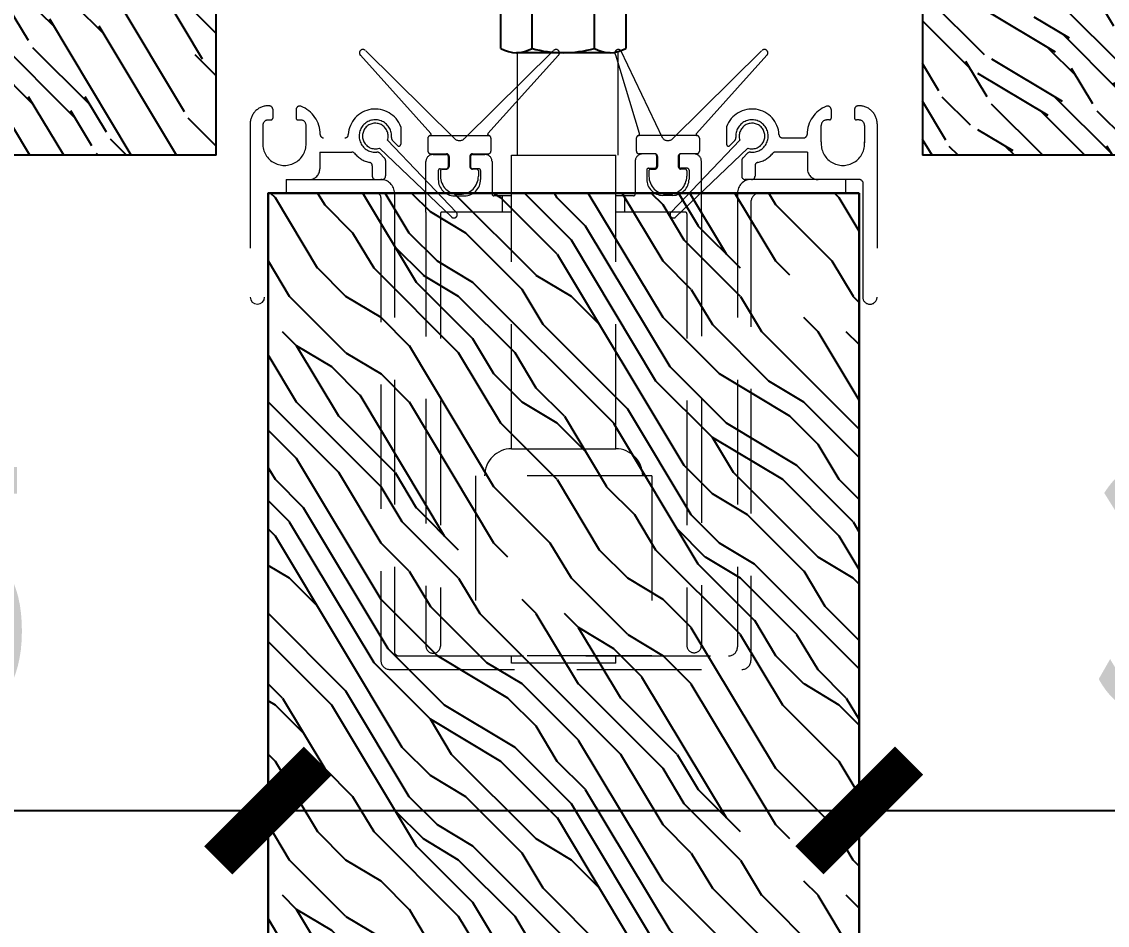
# Model space of a CAD drawing. Header units: millimetres. Extents: x 3104083 to 3173399, y -3165492 to -3044687.
# Drawn here: x 3125948.1 to 3126002.5, y -3063877.4 to -3063832 of the extents above; entities that cross this region are included whole.
import ezdxf

# ---------------------------------------------------------------- set-up
doc = ezdxf.new("R2010")
doc.units = ezdxf.units.MM
doc.header["$LTSCALE"] = 500
doc.header["$MEASUREMENT"] = 0
doc.header["$PDMODE"] = 2
doc.linetypes.add('$0$HIDDEN', pattern=[0.375, 0.25, -0.125])
doc.layers.get('0').update_dxf_attribs({"linetype": 'CONTINUOUS'})
doc.layers.get('DEFPOINTS').update_dxf_attribs({"linetype": 'CONTINUOUS'})
for name, color, linetype in [('0-bh(填充)', 251, 'CONTINUOUS'), ('I-1050', 1, 'CONTINUOUS'), ('P-门', 2, 'CONTINUOUS'), ('P-门套', 3, 'CONTINUOUS'), ('W-尺寸', 5, 'CONTINUOUS')]:
    doc.layers.add(name, color=color, linetype=linetype)
doc.styles.add('DIM', font='SimSun.ttf', dxfattribs={"width": 0.7})
doc.dimstyles.new('00-5', dxfattribs={"dimscale": 5, "dimtxt": 2.5, "dimasz": 1, "dimexe": 1, "dimexo": 1, "dimgap": 1, "dimtad": 1, "dimdec": 0, "dimzin": 0, "dimdsep": 46, "dimtxsty": 'DIM', "dimblk": 'ARCHTICK', "dimcen": 0, "dimclrd": 5, "dimclre": 5, "dimclrt": 35, "dimadec": 0, "dimazin": 0, "dimtfac": 0.5, "dimtdec": 0, "dimtix": 1, "dimtmove": 2, "dimatfit": 2, "dimldrblk": 'A', "dimfxl": 0, "dimtolj": 1, "dimtzin": 0, "dimlwd": -1, "dimlwe": -1, "dimarcsym": 0})

# ---------------------------------------------------------------- blocks, each defined once
blk = doc.blocks.new('Hex Nut ½ in. -side')
for p, q in [((5.1999996978e-06, -0.3247506948201146), (5.1999996978e-06, 0.3247493051798851)), ((0.4480051999996983, 0.3247493051798851), (0.4480051999996983, -0.3247506948201146)), ((0.0299951999996994, 0.2164993051798869), (0.4180051999996972, 0.2164993051798869)), ((0.0299951999996994, -0.2165006948201129), (0.4179951999996993, -0.2165006948201129))]:
    blk.add_line(p, q)
for points in [[(0.0299951999996994, 0.4329993051798871), (0.4180051999996972, 0.4329993051798871)], [(0.4180051999996972, -0.4330006948201129), (0.0299951999996994, -0.4330006948201129)]]:
    blk.add_lwpolyline(points)
for centre, radius, start, end in [((0.210305199999698, 0.3247493051798851), 0.2103013, 149.0201, 210.9799), ((0.2376951999996985, 0.3247493051798851), 0.2103013, 329.0201, 30.97992), ((0.7962051999996969, -6.94820113e-07), 0.7962052, 164.2217, 195.7782), ((-0.348204800000302, -6.94820113e-07), 0.7962052, 344.2217999999999, 15.77825), ((0.210305199999698, -0.3247506948201146), 0.2103013, 149.0201, 210.9799), ((0.2376951999996985, -0.3247506948201146), 0.2103013, 329.0201, 30.97990999999999)]:
    blk.add_arc(centre, radius, start, end)
blk = doc.blocks.new('A$C519F417B')
at = {"layer": 'I-1050', "linetype": '$0$HIDDEN', "lineweight": 5, "ltscale": 0.05}
for p, q in [((92.37434228695929, 260.330749867484, 0.0001371174914967047), (87.90508783888072, 264.7468117177486, 0.0001371174914967047)), ((92.88277253974229, 260.330749867484, 0.0001371174914967047), (97.35202698782086, 264.7468117177486, 0.0001371174914967047)), ((102.8295443477109, 260.330749867484, 0.0001371174914967047), (100.7212266679853, 264.7468117177486, 0.0001371174914967047)), ((103.3379746004939, 260.330749867484, 0.0001371174914967047), (107.8072290485725, 264.7468117177486, 0.0001371174914967047)), ((91.19850814715028, 260.5741484975442, 0.0001371174914967047), (87.6617989456281, 264.502061998006, 0.0001371174914967047)), ((94.05860667861998, 260.5741484975442, 0.0001371174914967047), (97.59531588107347, 264.502061998006, 0.0001371174914967047)), ((95.51733472570777, 264.6270772879943, 0.0001371174914967047), (95.51733472570777, 259.4867225727066, 0.0001371174914967047)), ((101.6537102088332, 260.5741484970786, 0.0001371174914967047), (100.4779377747327, 264.502061998006, 0.0001371174914967047)), ((100.5688048135489, 264.6270772879943, 0.0001371174914967047), (100.5688048135489, 259.4867225727066, 0.0001371174914967047)), ((104.5138087403029, 260.5741484970786, 0.0001371174914967047), (108.0505179418251, 264.502061998006, 0.0001371174914967047)), ((83.26305539906025, 261.7928213388659, 0.0001371174914967047), (83.26305539906025, 261.3479596683756, 0.0001371174914967047)), ((84.43853549286723, 261.7839727401733, 0.0001371174914967047), (84.43853549286723, 261.3479596683756, 0.0001371174914967047)), ((111.273781394586, 261.7839727401733, 0.0001371174914967047), (111.273781394586, 261.3479596683756, 0.0001371174914967047)), ((112.4492614883929, 261.7928213388659, 0.0001371174914967047), (112.4492614883929, 261.3479596683756, 0.0001371174914967047)), ((82.13278607837856, 261.0716314250603, 0.0001371174914967047), (82.13278607837856, 252.3691001841798, 0.0001371174914967047)), ((82.76573689840734, 260.9862734861672, 0.0001371174914967047), (82.76573689840734, 260.1087842541747, 0.0001371174914967047)), ((83.03700153529644, 261.2575381230563, 0.0001371174914967047), (83.17263385374099, 261.2575381230563, 0.0001371174914967047)), ((84.52895703818649, 261.2575381230563, 0.0001371174914967047), (84.6645893570967, 261.2575381230563, 0.0001371174914967047)), ((84.93585399445146, 260.1539950268343, 0.0001371174914967047), (84.93585399445146, 260.9862734861672, 0.0001371174914967047)), ((89.68171923980117, 260.9092802074738, 0.0001371174914967047), (89.68171923980117, 260.0815409747884, 0.0001371174914967047)), ((106.030597647652, 260.9092802074738, 0.0001371174914967047), (106.030597647652, 260.0815409747884, 0.0001371174914967047)), ((110.7764628930017, 260.1539950268343, 0.0001371174914967047), (110.7764628930017, 260.9862734861672, 0.0001371174914967047)), ((111.1833598492667, 261.2575381230563, 0.0001371174914967047), (111.0477275303565, 261.2575381230563, 0.0001371174914967047)), ((112.6753153521568, 261.2575381230563, 0.0001371174914967047), (112.5396830341779, 261.2575381230563, 0.0001371174914967047)), ((112.9465799890459, 260.9862734861672, 0.0001371174914967047), (112.9465799890459, 260.1087842541747, 0.0001371174914967047)), ((113.5795308090746, 261.0716314250603, 0.0001371174914967047), (113.5795308090746, 252.3691001841798, 0.0001371174914967047)), ((89.68171923980117, 260.4515204648487, 0.0001371174914967047), (89.68171923980117, 260.036511012353, 0.0001371174914967047)), ((91.0461803637445, 260.3436847487465, 0.0001371174914967047), (91.0461803637445, 259.698695785366, 0.0001371174914967047)), ((91.1522093322128, 260.476047007367, 0.0001371174914967047), (94.10490549448878, 260.476047007367, 0.0001371174914967047)), ((94.21093446202576, 260.3436847487465, 0.0001371174914967047), (94.21093446202576, 259.698695785366, 0.0001371174914967047)), ((101.5013824254274, 260.3436847487465, 0.0001371174914967047), (101.5013824254274, 259.6986957849003, 0.0001371174914967047)), ((104.5601075552404, 260.476047007367, 0.0001371174914967047), (101.6074113929644, 260.476047007367, 0.0001371174914967047)), ((104.6661365237087, 260.3436847487465, 0.0001371174914967047), (104.6661365237087, 259.6986957849003, 0.0001371174914967047)), ((106.030597647652, 260.4515204648487, 0.0001371174914967047), (106.030597647652, 260.036511012353, 0.0001371174914967047)), ((108.8293130462989, 260.3596521746367, 0.0001371174914967047), (109.894853792619, 260.3596521746367, 0.0001371174914967047)), ((92.22547658812255, 256.3914772700518, 0.0001371174914967047), (88.61293037328869, 259.8416217565536, 0.0001371174914967047)), ((92.46907917968929, 256.6350798616186, 0.0001371174914967047), (89.01893469318748, 260.2476260759868, 0.0001371174914967047)), ((89.26823122892529, 260.2317021023482, 0.0001371174914967047), (89.52736000623554, 259.9725733245723, 0.0001371174914967047)), ((103.2432377077639, 256.6350798616186, 0.0001371174914967047), (106.6933821942657, 260.2476260759868, 0.0001371174914967047)), ((103.4868402993307, 256.3914772700518, 0.0001371174914967047), (107.0993865141645, 259.8416217565536, 0.0001371174914967047)), ((106.4440856585279, 260.2317021023482, 0.0001371174914967047), (106.1849568812177, 259.9725733245723, 0.0001371174914967047)), ((85.62741841375828, 259.6476729242131, 0.0001371174914967047), (85.62741841375828, 258.8085609804839, 0.0001371174914967047)), ((85.62741841375828, 259.6476729242131, 0.0001371174914967047), (87.23290955461562, 259.6476729242131, 0.0001371174914967047)), ((88.62885434739292, 259.5923252208158, 0.0001371174914967047), (88.87156150117517, 259.3496180670336, 0.0001371174914967047)), ((88.92452921671793, 259.2217426905409, 0.0001371174914967047), (88.92452921671793, 258.4468747973442, 0.0001371174914967047)), ((91.18181268218905, 259.5630634669214, 0.0001371174914967047), (91.97300120722502, 259.5630634669214, 0.0001371174914967047)), ((91.31055575050414, 259.5317876040936, 0.0001371174914967047), (91.97646379936486, 259.5317876040936, 0.0001371174914967047)), ((92.06688534514979, 259.4413660587743, 0.0001371174914967047), (92.06688534514979, 258.8988367849961, 0.0001371174914967047)), ((92.10863352566957, 259.4274311480112, 0.0001371174914967047), (92.10863352566957, 258.9301126468927, 0.0001371174914967047)), ((93.148481301032, 259.4274311480112, 0.0001371174914967047), (93.148481301032, 258.9301126468927, 0.0001371174914967047)), ((93.19022948108613, 259.4413660587743, 0.0001371174914967047), (93.19022948108613, 258.8988367849961, 0.0001371174914967047)), ((93.28065102733672, 259.5317876040936, 0.0001371174914967047), (93.90134830400348, 259.5317876040936, 0.0001371174914967047)), ((93.28411361947656, 259.5630634669214, 0.0001371174914967047), (94.07530214358121, 259.5630634669214, 0.0001371174914967047)), ((95.24391019996256, 244.7587482468225, 0.0001371174914967047), (95.24391019996256, 259.4867225727066, 0.0001371174914967047)), ((95.24391019996256, 259.4867225727066, 0.0001371174914967047), (100.4684066874906, 259.4867225727066, 0.0001371174914967047)), ((100.4684066874906, 244.7587482468225, 0.0001371174914967047), (100.4684066874906, 259.4867225727066, 0.0001371174914967047)), ((102.4282032679766, 259.5630634669214, 0.0001371174914967047), (101.637014743872, 259.5630634669214, 0.0001371174914967047)), ((102.4310425571166, 259.5555196902715, 0.0001371174914967047), (101.8103452809155, 259.5555196902715, 0.0001371174914967047)), ((102.5214641029015, 259.4650981444865, 0.0001371174914967047), (102.5214641029015, 258.9225688707083, 0.0001371174914967047)), ((102.5638355864212, 259.4274311480112, 0.0001371174914967047), (102.5638355864212, 258.9301126468927, 0.0001371174914967047)), ((103.6036833617836, 259.4274311480112, 0.0001371174914967047), (103.6036833617836, 258.9301126468927, 0.0001371174914967047)), ((103.6448082393035, 259.4650981444865, 0.0001371174914967047), (103.6448082388379, 258.9225688707083, 0.0001371174914967047)), ((104.4011378339492, 259.5555196902715, 0.0001371174914967047), (103.7352297846228, 259.5555196902715, 0.0001371174914967047)), ((104.5305042047985, 259.5630634669214, 0.0001371174914967047), (103.7393156802282, 259.5630634669214, 0.0001371174914967047)), ((106.7877876707353, 259.2217426905409, 0.0001371174914967047), (106.7877876707353, 258.4468747973442, 0.0001371174914967047)), ((107.0834625400603, 259.5923252208158, 0.0001371174914967047), (106.840755386278, 259.3496180670336, 0.0001371174914967047)), ((110.0848984736949, 259.6476729242131, 0.0001371174914967047), (108.4794073328376, 259.6476729242131, 0.0001371174914967047)), ((110.0848984736949, 259.6476729242131, 0.0001371174914967047), (110.0848984736949, 258.8085609800182, 0.0001371174914967047)), ((88.25776073895395, 258.9579391609877, 0.0001371174914967047), (88.25776073895395, 258.4382847510278, 0.0001371174914967047)), ((90.94886956736445, 256.638298143167, 0.0001371174914967047), (90.94886956736445, 259.1701014218852, 0.0001371174914967047)), ((91.56610425189137, 258.7179936934263, 0.0001371174914967047), (91.56610425189137, 258.2658859649673, 0.0001371174914967047)), ((91.65652579721063, 258.8084152392112, 0.0001371174914967047), (91.97646379936486, 258.8084152392112, 0.0001371174914967047)), ((91.67913118377328, 258.7040587826632, 0.0001371174914967047), (91.67913118377328, 258.4327941457741, 0.0001371174914967047)), ((91.76955272909254, 258.7944803284481, 0.0001371174914967047), (91.97300120722502, 258.7944803284481, 0.0001371174914967047)), ((93.60058902902529, 258.8084152392112, 0.0001371174914967047), (93.28065102733672, 258.8084152392112, 0.0001371174914967047)), ((93.48756209714338, 258.7944803284481, 0.0001371174914967047), (93.28411361947656, 258.7944803284481, 0.0001371174914967047)), ((93.5779836429283, 258.7040587826632, 0.0001371174914967047), (93.5779836429283, 258.4327941457741, 0.0001371174914967047)), ((93.6910105748102, 258.7179936934263, 0.0001371174914967047), (93.6910105748102, 258.2658859649673, 0.0001371174914967047)), ((94.26303448621184, 259.1701014218852, 0.0001371174914967047), (94.26303448621184, 257.5425135996193, 0.0001371174914967047)), ((101.4486590977758, 259.1938335075974, 0.0001371174914967047), (101.4486590977758, 257.5425135996193, 0.0001371174914967047)), ((102.0206830091774, 258.7417257791385, 0.0001371174914967047), (102.0206830091774, 258.2896180506796, 0.0001371174914967047)), ((102.1111045549624, 258.8321473249234, 0.0001371174914967047), (102.4310425571166, 258.8321473249234, 0.0001371174914967047)), ((102.1343332445249, 258.7040587826632, 0.0001371174914967047), (102.1343332445249, 258.4327941457741, 0.0001371174914967047)), ((102.2247547907755, 258.7944803284481, 0.0001371174914967047), (102.4282032679766, 258.7944803284481, 0.0001371174914967047)), ((104.055167786777, 258.8321473249234, 0.0001371174914967047), (103.7352297846228, 258.8321473249234, 0.0001371174914967047)), ((103.9427641583607, 258.7944803284481, 0.0001371174914967047), (103.7393156802282, 258.7944803284481, 0.0001371174914967047)), ((104.0331857036799, 258.7040587826632, 0.0001371174914967047), (104.0331857036799, 258.4327941457741, 0.0001371174914967047)), ((104.1455893325619, 258.7417257791385, 0.0001371174914967047), (104.1455893325619, 258.2896180506796, 0.0001371174914967047)), ((104.7628240166232, 256.6620302288793, 0.0001371174914967047), (104.7628240166232, 259.1938335075974, 0.0001371174914967047)), ((107.4545561484993, 258.9579391609877, 0.0001371174914967047), (107.4545561484993, 258.4382847505622, 0.0001371174914967047)), ((83.94121699174866, 258.26603170624, 0.0001371174914967047), (83.94121699174866, 257.5878701135516, 0.0001371174914967047)), ((83.94121699174866, 258.26603170624, 0.0001371174914967047), (88.68834813917056, 258.26603170624, 0.0001371174914967047)), ((88.43001378327608, 258.26603170624, 0.0001371174914967047), (88.74368612468243, 258.26603170624, 0.0001371174914967047)), ((107.2823031041771, 258.2660317057744, 0.0001371174914967047), (106.9686307627708, 258.2660317057744, 0.0001371174914967047)), ((111.997153759934, 258.2660317057744, 0.0001371174914967047), (107.2500226125121, 258.2660317057744, 0.0001371174914967047)), ((111.9519429868087, 258.2660317057744, 0.0001371174914967047), (110.6274277474731, 258.2660317057744, 0.0001371174914967047)), ((112.6952985138632, 258.2660317057744, 0.0001371174914967047), (111.9519429868087, 258.2660317057744, 0.0001371174914967047)), ((111.997153759934, 258.2660317057744, 0.0001371174914967047), (111.997153759934, 257.5878701135516, 0.0001371174914967047)), ((112.8561584437266, 258.155383810401, 0.0001371174914967047), (112.8561584437266, 252.3691001841798, 0.0001371174914967047)), ((83.94121699174866, 257.5878701135516, 0.0001371174914967047), (88.46229427494109, 257.5878701135516, 0.0001371174914967047)), ((89.36650973185897, 257.5878701135516, 0.0001371174914967047), (89.36650973185897, 234.5863243592903, 0.0001371174914967047)), ((106.5718610198237, 257.5878701135516, 0.0001371174914967047), (106.5718610198237, 234.8123782235198, 0.0001371174914967047)), ((111.997153759934, 257.5878701135516, 0.0001371174914967047), (107.7021303409711, 257.5878701135516, 0.0001371174914967047)), ((88.68834813917056, 257.3618162497878, 0.0001371174914967047), (88.68834813917056, 234.134216631297, 0.0001371174914967047)), ((92.37989816255867, 257.4520920543, 0.0001371174914967047), (92.8772166641429, 257.4520920543, 0.0001371174914967047)), ((92.58334664069116, 257.5285786893219, 0.0001371174914967047), (92.67376818601042, 257.5285786893219, 0.0001371174914967047)), ((92.76418973132968, 257.5285786893219, 0.0001371174914967047), (92.62855741288513, 257.5285786893219, 0.0001371174914967047)), ((95.24391019996256, 257.4520920543, 0.0001371174914967047), (94.35345603199676, 257.4520920543, 0.0001371174914967047)), ((94.79180247150362, 256.638298143167, 0.0001371174914967047), (94.79180247150362, 257.4520920543, 0.0001371174914967047)), ((101.3582375524566, 257.4520920543, 0.0001371174914967047), (100.4684066874906, 257.4520920543, 0.0001371174914967047)), ((100.9205144159496, 256.6382981427014, 0.0001371174914967047), (100.9205144159496, 257.4520920543, 0.0001371174914967047)), ((103.331795421429, 257.4758241400123, 0.0001371174914967047), (102.8344769203104, 257.4758241400123, 0.0001371174914967047)), ((102.9481271556579, 257.5285786893219, 0.0001371174914967047), (103.0837594745681, 257.5285786893219, 0.0001371174914967047)), ((103.128970246762, 257.5285786893219, 0.0001371174914967047), (103.0385487014428, 257.5285786893219, 0.0001371174914967047)), ((107.2500226125121, 257.1357623850927, 0.0001371174914967047), (107.2500226125121, 234.1342166308314, 0.0001371174914967047)), ((90.94886956736445, 256.638298143167, 0.0001371174914967047), (90.94886956736445, 234.8574518621899, 0.0001371174914967047)), ((91.67225914634764, 256.5478765973821, 0.0001371174914967047), (91.67225914634764, 234.8574518621899, 0.0001371174914967047)), ((95.24391019996256, 256.638298143167, 0.0001371174914967047), (91.7626806916669, 256.638298143167, 0.0001371174914967047)), ((103.9490128923208, 256.6382981427014, 0.0001371174914967047), (100.4684066874906, 256.638298143167, 0.0001371174914967047)), ((104.0394344381057, 256.5478765973821, 0.0001371174914967047), (104.0394344381057, 234.8811839479022, 0.0001371174914967047)), ((104.7628240166232, 256.6620302288793, 0.0001371174914967047), (104.7628240166232, 234.8811839479022, 0.0001371174914967047)), ((95.24391019996256, 244.7587482468225, 0.0001371174914967047), (100.4684066874906, 244.7587482468225, 0.0001371174914967047)), ((93.43547928705812, 243.4024250619113, 0.0001371174914967047), (93.43547928705812, 234.3602704950608, 0.0001371174914967047)), ((102.2768376003951, 243.4024250619113, 0.0001371174914967047), (93.43547928705812, 243.4024250619113, 0.0001371174914967047)), ((102.2768376003951, 243.4024250619113, 0.0001371174914967047), (102.2768376003951, 234.3602704950608, 0.0001371174914967047)), ((89.59256359562278, 234.3602704950608, 0.0001371174914967047), (106.1197532913648, 234.3602704950608, 0.0001371174914967047)), ((102.2768376003951, 234.3602704950608, 0.0001371174914967047), (93.43547928705812, 234.3602704950608, 0.0001371174914967047)), ((95.24391019996256, 233.9985843123868, 0.0001371174914967047), (95.24391019996256, 234.3602704950608, 0.0001371174914967047)), ((100.4684066874906, 233.9985843123868, 0.0001371174914967047), (100.4684066874906, 234.3602704950608, 0.0001371174914967047)), ((89.1404558676295, 233.6821089028381, 0.0001371174914967047), (106.7979148840532, 233.6821089028381, 0.0001371174914967047)), ((100.4684066874906, 233.9985843123868, 0.0001371174914967047), (95.24391019996256, 233.9985843123868, 0.0001371174914967047))]:
    blk.add_line(p, q, dxfattribs=at)
for centre, radius, start, end in [((87.78380969166756, 264.6240727445111, 0.0001371174914967047), 0.1725492522966315, 45.34300128029752, 225), ((97.47330513456836, 264.6240727445111, 0.0001371174914967047), 0.1725492522966315, 315, 134.6569987197025), ((100.5999485207722, 264.6240727445111, 0.0001371174914967047), 0.1725492522966315, 45.34300128029752, 225), ((107.9285071957856, 264.6240727445111, 0.0001371174914967047), 0.1725492522966315, 315, 134.6569987197025), ((83.0285019101575, 261.0716314250603, 0.0001371174914967047), 0.8957158313817325, 85.02707481936271, 180), ((83.091254462488, 261.7928213388659, 0.0001371174914967047), 0.1718009367681499, 0, 85.02707481936271), ((84.61033642943949, 261.7839727401733, 0.0001371174914967047), 0.1718009367681499, 69.0899194464633, 180), ((84.13110223785043, 260.5296446802095, 0.0001371174914967047), 1.514560889929742, 0.06144319293625191, 69.0899194464633), ((111.5812146496028, 260.5296446802095, 0.0001371174914967047), 1.514560889929742, 110.9100805535367, 179.9385568070637), ((111.1019804580137, 261.7839727401733, 0.0001371174914967047), 0.1718009367681499, 0, 110.9100805535367), ((112.6210624249652, 261.7928213388659, 0.0001371174914967047), 0.1718009367681499, 94.97292518063729, 180), ((112.6838149772957, 261.0716314250603, 0.0001371174914967047), 0.8957158313817325, 0, 94.97292518063729), ((88.4090359848924, 260.4515204648487, 0.0001371174914967047), 1.356323185011709, 20.22648083004642, 177.0016216220451), ((107.3032809030265, 260.4515204648487, 0.0001371174914967047), 1.356323185011709, 2.99837837795491, 159.7735191699536), ((83.03700153529644, 260.9862734861672, 0.0001371174914967047), 0.2712646370023419, 90, 180), ((83.17263385374099, 261.3479596683756, 0.0001371174914967047), 0.0904215456674473, 270, 0), ((84.52895703818649, 261.3479596683756, 0.0001371174914967047), 0.0904215456674473, 180, 270), ((84.6645893570967, 260.9862734861672, 0.0001371174914967047), 0.2712646370023419, 0, 90), ((88.4090359848924, 260.4515204648487, 0.0001371174914967047), 0.8137939110070256, 354.2738425831872, 275.7261574168128), ((88.4090359848924, 260.4515204648487, 0.0001371174914967047), 0.643078032786885, 341.5147746258387, 288.4852253741612), ((107.3032809030265, 260.4515204648487, 0.0001371174914967047), 0.8137939110070256, 264.2738425831872, 185.7261574168128), ((107.3032809030265, 260.4515204648487, 0.0001371174914967047), 0.643078032786885, 251.5147746258387, 198.4852253741613), ((111.0477275303565, 260.9862734861672, 0.0001371174914967047), 0.2712646370023419, 90, 180), ((111.1833598492667, 261.3479596683756, 0.0001371174914967047), 0.0904215456674473, 270, 0), ((112.5396830341779, 261.3479596683756, 0.0001371174914967047), 0.0904215456674473, 180, 270), ((112.6753153521568, 260.9862734861672, 0.0001371174914967047), 0.2712646370023419, 0, 90), ((85.81746309436858, 260.531453111209, 0.0001371174914967047), 0.1718009367681499, 180.0614431929363, 270), ((86.88300384115428, 260.531453111209, 0.0001371174914967047), 0.1718009367681499, 270, 357.0016216220451), ((89.38971283566207, 260.3531837095506, 0.0001371174914967047), 0.1718009367681499, 174.2738425831872, 225), ((91.18181268218905, 260.3436847487465, 0.0001371174914967047), 0.1356323185011709, 102.6069591164553, 180), ((91.15483054984361, 260.5348210120574, 0.0001371174914967047), 0.05877400468384075, 270, 41.99999998603388), ((92.62855741288513, 260.588027080521, 0.0001371174914967047), 0.3616861826697892, 225.3430012802975, 314.6569987197025), ((94.10228427685797, 260.5348210120574, 0.0001371174914967047), 0.05877400468384075, 138.0000000139661, 270), ((94.07530214358121, 260.3436847487465, 0.0001371174914967047), 0.1356323185011709, 0, 77.39304088354467), ((101.637014743872, 260.3436847487465, 0.0001371174914967047), 0.1356323185011709, 102.6069591164553, 180), ((101.6100326105952, 260.5348210120574, 0.0001371174914967047), 0.05877400468384075, 270, 41.99999998603388), ((103.0837594745681, 260.588027080521, 0.0001371174914967047), 0.3616861826697892, 225.3430012802975, 314.6569987197025), ((104.5574863376096, 260.5348210120574, 0.0001371174914967047), 0.05877400468384075, 138.0000000139661, 270), ((104.5305042047985, 260.3436847487465, 0.0001371174914967047), 0.1356323185011709, 0, 77.39304088354467), ((106.3226040517911, 260.3531837095506, 0.0001371174914967047), 0.1718009367681499, 315, 5.72615741681282), ((108.8293130462989, 260.531453111209, 0.0001371174914967047), 0.1718009367681499, 182.9983783779549, 270), ((109.894853792619, 260.531453111209, 0.0001371174914967047), 0.1718009367681499, 270, 359.9385568070638), ((83.85079544596374, 260.0670512332581, 0.0001371174914967047), 1.08853629976605, 175.4187799159163, 4.581220084083686), ((89.59129769448191, 260.036511012353, 0.0001371174914967047), 0.0904215456674473, 225, 0), ((106.1210191929713, 260.036511012353, 0.0001371174914967047), 0.0904215456674473, 180, 315), ((111.8615214414895, 260.0670512332581, 0.0001371174914967047), 1.08853629976605, 175.4187799159163, 4.581220084083686), ((87.23290955461562, 259.4758719871752, 0.0001371174914967047), 0.1718009367681499, 39.67719570233351, 90), ((88.4090359848924, 260.4515204648487, 0.0001371174914967047), 1.356323185011709, 219.6771957023335, 257.7944122072043), ((88.50737273972481, 259.4708436136134, 0.0001371174914967047), 0.1718009367681499, 45, 95.72615741681284), ((88.74368612468243, 259.2217426905409, 0.0001371174914967047), 0.1808430913348946, 0, 45), ((91.31055575050414, 259.1701014218852, 0.0001371174914967047), 0.3616861826697892, 90, 180), ((91.18181268218905, 259.698695785366, 0.0001371174914967047), 0.1356323185011709, 180, 270), ((91.97300120722502, 259.4274311480112, 0.0001371174914967047), 0.1356323185011709, 0, 90), ((91.97646379936486, 259.4413660587743, 0.0001371174914967047), 0.0904215456674473, 0, 90), ((93.28411361947656, 259.4274311480112, 0.0001371174914967047), 0.1356323185011709, 90, 180), ((93.28065102733672, 259.4413660587743, 0.0001371174914967047), 0.0904215456674473, 90, 180), ((93.90134830400348, 259.1701014218852, 0.0001371174914967047), 0.3616861826697892, 0, 90), ((94.07530214358121, 259.698695785366, 0.0001371174914967047), 0.1356323185011709, 270, 0), ((101.8103452809155, 259.1938335075974, 0.0001371174914967047), 0.3616861826697892, 90, 180), ((101.637014743872, 259.6986957849003, 0.0001371174914967047), 0.1356323185011709, 180, 270), ((102.4282032679766, 259.4274311480112, 0.0001371174914967047), 0.1356323185011709, 0, 90), ((102.4310425571166, 259.4650981444865, 0.0001371174914967047), 0.0904215456674473, 0, 90), ((103.7393156802282, 259.4274311480112, 0.0001371174914967047), 0.1356323185011709, 90, 180), ((103.7352297846228, 259.4650981444865, 0.0001371174914967047), 0.0904215456674473, 90, 180), ((104.4011378339492, 259.1938335075974, 0.0001371174914967047), 0.3616861826697892, 0, 90), ((104.5305042047985, 259.6986957849003, 0.0001371174914967047), 0.1356323185011709, 270, 0), ((106.9686307627708, 259.2217426905409, 0.0001371174914967047), 0.1808430913348946, 135, 180), ((107.2049441477284, 259.4708436136134, 0.0001371174914967047), 0.1718009367681499, 84.27384258318719, 135), ((107.3032809030265, 260.4515204648487, 0.0001371174914967047), 1.356323185011709, 282.2055877927957, 320.3228042976665), ((108.4794073328376, 259.4758719871752, 0.0001371174914967047), 0.1718009367681499, 90, 140.3228042976665), ((85.08488913998008, 258.8085609804839, 0.0001371174914967047), 0.5425292740046835, 270, 0), ((88.0859598023817, 258.9579391609877, 0.0001371174914967047), 0.1718009367681499, 0, 77.79441220720437), ((91.65652579721063, 258.7179936934263, 0.0001371174914967047), 0.0904215456674473, 90, 180), ((91.76955272909254, 258.7040587826632, 0.0001371174914967047), 0.0904215456674473, 90, 180), ((91.97300120722502, 258.9301126468927, 0.0001371174914967047), 0.1356323185011709, 270, 0), ((91.97646379936486, 258.8988367849961, 0.0001371174914967047), 0.0904215456674473, 270, 0), ((93.28411361947656, 258.9301126468927, 0.0001371174914967047), 0.1356323185011709, 180, 270), ((93.28065102733672, 258.8988367849961, 0.0001371174914967047), 0.0904215456674473, 180, 270), ((93.48756209714338, 258.7040587826632, 0.0001371174914967047), 0.0904215456674473, 0, 90), ((93.60058902902529, 258.7179936934263, 0.0001371174914967047), 0.0904215456674473, 0, 90), ((102.1111045549624, 258.7417257791385, 0.0001371174914967047), 0.0904215456674473, 90, 180), ((102.2247547907755, 258.7040587826632, 0.0001371174914967047), 0.0904215456674473, 90, 180), ((102.4282032679766, 258.9301126468927, 0.0001371174914967047), 0.1356323185011709, 270, 0), ((102.4310425571166, 258.9225688707083, 0.0001371174914967047), 0.0904215456674473, 270, 0), ((103.7393156802282, 258.9301126468927, 0.0001371174914967047), 0.1356323185011709, 180, 270), ((103.7352297846228, 258.9225688707083, 0.0001371174914967047), 0.0904215456674473, 180, 270), ((103.9427641583607, 258.7040587826632, 0.0001371174914967047), 0.0904215456674473, 0, 90), ((104.055167786777, 258.7417257791385, 0.0001371174914967047), 0.0904215456674473, 0, 90), ((107.6263570850715, 258.9579391609877, 0.0001371174914967047), 0.1718009367681499, 102.2055877927956, 180), ((110.6274277474731, 258.8085609800182, 0.0001371174914967047), 0.5425292740046835, 180, 270), ((88.43001378327608, 258.4382847510278, 0.0001371174914967047), 0.1722530444964872, 180, 270), ((88.68834813917056, 257.5878701135516, 0.0001371174914967047), 0.6781615925058545, 0, 90), ((88.74368612468243, 258.4468747973442, 0.0001371174914967047), 0.1808430913348946, 270, 0), ((92.37989816255867, 258.2658859649673, 0.0001371174914967047), 0.8137939110070256, 180, 270), ((92.58334664069116, 258.4327941457741, 0.0001371174914967047), 0.904215456674473, 180, 270), ((92.67376818601042, 258.4327941457741, 0.0001371174914967047), 0.904215456674473, 270, 0), ((92.8772166641429, 258.2658859649673, 0.0001371174914967047), 0.8137939110070256, 270, 0), ((102.8344769203104, 258.2896180506796, 0.0001371174914967047), 0.8137939110070256, 180, 270), ((103.0385487014428, 258.4327941457741, 0.0001371174914967047), 0.904215456674473, 180, 270), ((103.128970246762, 258.4327941457741, 0.0001371174914967047), 0.904215456674473, 270, 0), ((103.331795421429, 258.2896180506796, 0.0001371174914967047), 0.8137939110070256, 270, 0), ((107.2500226125121, 257.5878701135516, 0.0001371174914967047), 0.6781615925058545, 90, 180), ((106.9686307627708, 258.4468747973442, 0.0001371174914967047), 0.1808430913348946, 180, 270), ((107.2823031041771, 258.4382847505622, 0.0001371174914967047), 0.1722530444964872, 270, 0), ((112.6952985138632, 258.0937786614522, 0.0001371174914967047), 0.1722530444964872, 20.95553386620703, 90), ((88.46229427494109, 257.3618162497878, 0.0001371174914967047), 0.2260538641686184, 0, 90), ((107.7021303409711, 257.1357623850927, 0.0001371174914967047), 0.4521077283372366, 90, 180), ((94.35345603199676, 257.5425135996193, 0.0001371174914967047), 0.0904215456674473, 180, 270), ((101.3582375524566, 257.5425135996193, 0.0001371174914967047), 0.0904215456674473, 270, 0), ((91.7626806916669, 256.5478765973821, 0.0001371174914967047), 0.0904215456674473, 90, 180), ((92.34727788344026, 256.5132785663009, 0.0001371174914967047), 0.1722530444964873, 225, 45), ((103.3650390040129, 256.5132785658352, 0.0001371174914967047), 0.1722530444964873, 135, 315), ((103.9490128923208, 256.5478765973821, 0.0001371174914967047), 0.0904215456674473, 0, 90), ((113.2178446268663, 252.373621261213, 0.0001371174914967047), 0.3616861826697912, 180, 0), ((95.24391019996256, 243.4024250619113, 0.0001371174914967047), 1.356323185011709, 90, 180), ((100.4684066874906, 243.4024250619113, 0.0001371174914967047), 1.356323185011709, 0, 90), ((91.31056435685605, 234.8574518621899, 0.0001371174914967047), 0.3616947893805738, 180, 0), ((104.4011292271316, 234.8811839479022, 0.0001371174914967047), 0.3616947893805738, 180, 0), ((106.1197532913648, 234.8123782235198, 0.0001371174914967047), 0.4521077283372366, 270, 0), ((89.59256359562278, 234.5863243592903, 0.0001371174914967047), 0.2260538641686184, 180, 270), ((89.1404558676295, 234.134216631297, 0.0001371174914967047), 0.4521077283372366, 180, 270), ((106.7979148840532, 234.1342166308314, 0.0001371174914967047), 0.4521077283372366, 270, 0)]:
    blk.add_arc(centre, radius, start, end, dxfattribs=at)
at = {"layer": 'I-1050', "lineweight": 5}
blk.add_arc((82.49447226058692, 252.373621261213, 0.0001371174914967047), 0.3616861826697912, 180, 0, dxfattribs=at)
at = {"layer": 'I-1050', "linetype": '$0$HIDDEN', "lineweight": 5, "ltscale": 0.05, "xscale": 7.233723653393099, "yscale": 7.233723653393099, "zscale": 7.233723653395785, "rotation": 90}
blk.add_blockref('Hex Nut ½ in. -side', (97.83533774828538, 264.6322486987337, 0.0001371174914967047), dxfattribs=at)
blk = doc.blocks.new('_ArchTick')
at = {"color": 0, "linetype": 'ByBlock', "const_width": 0.4}
blk.add_lwpolyline([(-0.5, -0.5), (0.5, 0.5)], dxfattribs=at)
blk = doc.blocks.new('*D1420')
at = {"layer": 'DEFPOINTS', "color": 0, "ltscale": 100}
for p in [(3126040.248660636, -3063838.715900824, 0.0002723564733360568), (3125987.242144242, -3063840.615863737, 0.0002723564733360568), (3126075.305880787, -3063840.615863737)]:
    blk.add_point(p, dxfattribs=at)
at = {"layer": 'W-尺寸', "color": 5, "ltscale": 100}
for p, q in [((3126075.305880787, -3063838.715900824), (3126075.305880787, -3063833.715900824)), ((3126055.305880788, -3063838.715900824), (3126080.305880787, -3063838.715900824)), ((3126075.305880787, -3063838.715900824), (3126075.305880787, -3063840.615863737)), ((3126055.305880787, -3063840.615863737), (3126080.305880787, -3063840.615863737)), ((3126075.305880787, -3063840.615863737), (3126075.305880787, -3063845.615863737))]:
    blk.add_line(p, q, dxfattribs=at)
at = {"layer": 'W-尺寸', "color": 5, "ltscale": 100, "xscale": 5, "yscale": 5, "zscale": 5}
for p, rotation in [((3126075.305880787, -3063838.715900824), 270), ((3126075.305880787, -3063840.615863737), 90)]:
    blk.add_blockref('_ArchTick', p, dxfattribs=dict(at, rotation=rotation))
at = {"layer": 'W-尺寸', "color": 35, "ltscale": 100, "insert": (3126064.055880788, -3063839.66588228), "char_height": 12.5, "attachment_point": 5, "rotation": 90, "style": 'DIM'}
blk.add_mtext('\\A1;2', dxfattribs=at)
blk = doc.blocks.new('A')
for p, q in [((-1.435067392276323, 1.147654099946521), (-1.089590771724033, 1.437450103912851)), ((-1.089590771724033, 1.437450103912851), (0, 0)), ((-1.435067392276323, 1.147654099946521), (-0.3688396396728422, 0)), ((-0.3688396396728422, 3.638e-12), (-2.127066897330223, 0)), ((-1.435067392276323, -1.147654099946521), (-0.3688396396728422, 0)), ((-1.089590771724033, -1.437450103912851), (0, 0)), ((-1.435067392276323, -1.147654099946521), (-1.089590771724033, -1.437450103912851))]:
    blk.add_line(p, q)
for points in [[(-1.435067392276323, 1.147654099946521), (-1.089590771724033, 1.437450103912851), (-0.3688396396728422, 0), (0, 0)], [(-1.435067392276323, -1.147654099946521), (-1.089590771724033, -1.437450103912851), (-0.3688396396728422, 0), (0, 0)]]:
    blk.add_solid(points)
blk = doc.blocks.new('*D1421')
at = {"layer": 'DEFPOINTS', "color": 0, "ltscale": 100}
for p in [(3125987.242144242, -3063840.615863737, 0.0002723564733360568), (3125985.005404834, -3063900.615863737, 0.0002723564733360568), (3126075.305880787, -3063900.615863737)]:
    blk.add_point(p, dxfattribs=at)
at = {"layer": 'W-尺寸', "color": 5, "ltscale": 100}
for p, q in [((3126055.305880787, -3063840.615863737), (3126080.305880787, -3063840.615863737)), ((3126075.305880787, -3063840.615863737), (3126075.305880787, -3063900.615863737)), ((3126055.305880787, -3063900.615863737), (3126080.305880787, -3063900.615863737))]:
    blk.add_line(p, q, dxfattribs=at)
at = {"layer": 'W-尺寸', "color": 5, "ltscale": 100, "xscale": 5, "yscale": 5, "zscale": 5}
for p, rotation in [((3126075.305880787, -3063840.615863737), 90), ((3126075.305880787, -3063900.615863737), 270)]:
    blk.add_blockref('_ArchTick', p, dxfattribs=dict(at, rotation=rotation))
at = {"layer": 'W-尺寸', "color": 35, "ltscale": 100, "insert": (3126064.055880788, -3063870.615863737), "char_height": 12.5, "attachment_point": 5, "rotation": 90, "style": 'DIM'}
blk.add_mtext('\\A1;60', dxfattribs=at)
blk = doc.blocks.new('*D1423')
at = {"layer": 'DEFPOINTS', "color": 0, "ltscale": 100}
for p in [(3125925.248660636, -3063838.715900839, 0.0002723564733360568), (3125960.421345838, -3063870.615863737, 0.0002723564733360568), (3125960.421345838, -3063871.598207369)]:
    blk.add_point(p, dxfattribs=at)
at = {"layer": 'W-尺寸', "color": 5, "ltscale": 100}
for p, q in [((3125925.248660636, -3063851.598207369), (3125925.248660636, -3063876.598207369)), ((3125925.248660636, -3063871.598207369), (3125960.421345838, -3063871.598207369)), ((3125960.421345838, -3063871.598207374), (3125960.421345838, -3063876.598207369))]:
    blk.add_line(p, q, dxfattribs=at)
at = {"layer": 'W-尺寸', "color": 5, "ltscale": 100, "xscale": 5, "yscale": 5, "zscale": 5, "rotation": 180}
blk.add_blockref('_ArchTick', (3125925.248660636, -3063871.598207369), dxfattribs=at)
at = {"layer": 'W-尺寸', "color": 5, "ltscale": 100, "xscale": 5, "yscale": 5, "zscale": 5}
blk.add_blockref('_ArchTick', (3125960.421345838, -3063871.598207369), dxfattribs=at)
at = {"layer": 'W-尺寸', "color": 35, "ltscale": 100, "insert": (3125942.835003237, -3063860.348207369), "char_height": 12.5, "attachment_point": 5, "style": 'DIM'}
blk.add_mtext('\\A1;35', dxfattribs=at)
blk = doc.blocks.new('*D1424')
at = {"layer": 'DEFPOINTS', "color": 0, "ltscale": 100}
for p in [(3125960.421345838, -3063870.615863737, 0.0002723564733360568), (3125990.075975433, -3063870.615863737, 0.0002723564733360568), (3125990.075975433, -3063871.598207369)]:
    blk.add_point(p, dxfattribs=at)
at = {"layer": 'W-尺寸', "color": 5, "ltscale": 100}
for p, q in [((3125960.421345838, -3063871.598207374), (3125960.421345838, -3063876.598207369)), ((3125960.421345838, -3063871.598207369), (3125990.075975433, -3063871.598207369)), ((3125990.075975433, -3063871.598207374), (3125990.075975433, -3063876.598207369))]:
    blk.add_line(p, q, dxfattribs=at)
at = {"layer": 'W-尺寸', "color": 5, "ltscale": 100, "xscale": 5, "yscale": 5, "zscale": 5, "rotation": 180}
blk.add_blockref('_ArchTick', (3125960.421345838, -3063871.598207369), dxfattribs=at)
at = {"layer": 'W-尺寸', "color": 5, "ltscale": 100, "xscale": 5, "yscale": 5, "zscale": 5}
blk.add_blockref('_ArchTick', (3125990.075975433, -3063871.598207369), dxfattribs=at)
at = {"layer": 'W-尺寸', "color": 35, "ltscale": 100, "insert": (3125975.248660636, -3063884.565660131), "char_height": 12.5, "attachment_point": 5, "style": 'DIM'}
blk.add_mtext('\\A1;30', dxfattribs=at)
blk = doc.blocks.new('*D1425')
at = {"layer": 'DEFPOINTS', "color": 0, "ltscale": 100}
for p in [(3126025.248660636, -3063838.715900824, 0.0002723564733360568), (3125990.075975433, -3063870.615863737, 0.0002723564733360568), (3126025.248660636, -3063871.598207369)]:
    blk.add_point(p, dxfattribs=at)
at = {"layer": 'W-尺寸', "color": 5, "ltscale": 100}
for p, q in [((3126025.248660636, -3063851.598207369), (3126025.248660636, -3063876.598207369)), ((3125990.075975433, -3063871.598207374), (3125990.075975433, -3063876.598207369)), ((3125990.075975433, -3063871.598207369), (3126025.248660636, -3063871.598207369))]:
    blk.add_line(p, q, dxfattribs=at)
at = {"layer": 'W-尺寸', "color": 5, "ltscale": 100, "xscale": 5, "yscale": 5, "zscale": 5, "rotation": 180}
blk.add_blockref('_ArchTick', (3125990.075975433, -3063871.598207369), dxfattribs=at)
at = {"layer": 'W-尺寸', "color": 5, "ltscale": 100, "xscale": 5, "yscale": 5, "zscale": 5}
blk.add_blockref('_ArchTick', (3126025.248660636, -3063871.598207369), dxfattribs=at)
at = {"layer": 'W-尺寸', "color": 35, "ltscale": 100, "insert": (3126007.662318035, -3063860.348207369), "char_height": 12.5, "attachment_point": 5, "style": 'DIM'}
blk.add_mtext('\\A1;35', dxfattribs=at)

msp = doc.modelspace()

# ---------------------------------------------------------------- hatches: boundary and pattern name
at = {"layer": '0-bh(填充)', "ltscale": 100}
h = msp.add_hatch(dxfattribs=at)
h.set_pattern_fill('FB木纹中SC300', color=251, scale=5, angle=135, style=0, pattern_type=2)
h.set_pattern_definition([(135, (6190800.428255296, 59889.36126570916), (-14.14213562373095, -14.14213562373095), [4, -6, 2, -8]), (135, (6190790.175206969, 59898.90720725572), (-14.14213562373095, -14.14213562373095), [4, -16]), (135, (6190790.88231375, 59896.78588691121), (-14.14213562373095, -14.14213562373095), [2, -18]), (135, (6190798.306934952, 59888.6541589289), (-14.14213562373095, -14.14213562373095), [1, -14, 1, -4]), (135, (6190792.650080702, 59892.89679961605), (-14.14213562373095, -14.14213562373095), [4, -6, 1, -9]), (135, (6190795.832061219, 59889.00771231903), (-14.14213562373095, -14.14213562373095), [3, -17]), (135, (6190791.942973922, 59892.18969283393), (-14.14213562373095, -14.14213562373095), [6, -14]), (135, (6190795.832061219, 59887.59349875664), (-14.14213562373095, -14.14213562373095), [4, -16]), (135, (6190789.821653577, 59892.89679961605), (-14.14213562373095, -14.14213562373095), [10, -10]), (135, (6190793.357187484, 59887.94705214677), (-14.14213562373095, -14.14213562373095), [2, -6, 4, -8]), (135, (6190783.104139158, 59897.49299369333), (-14.14213562373095, -14.14213562373095), [4, -16]), (135, (6190785.57901289, 59894.31101317843), (-14.14213562373095, -14.14213562373095), [2, -18]), (135, (6190788.053886625, 59891.12903266167), (-14.14213562373095, -14.14213562373095), [2, -18]), (135, (6190794.771401047, 59883.70441145962), (-14.14213562373095, -14.14213562373095), [4, -16]), (135, (6190787.346779845, 59890.42192588141), (-14.14213562373095, -14.14213562373095), [4, -16]), (135, (6190786.639673063, 59889.71481909929), (-14.14213562373095, -14.14213562373095), [4, -4, 4, -8]), (135, (6190788.760993407, 59886.17928519426), (-14.14213562373095, -14.14213562373095), [2, -10, 4, -4]), (135, (6190785.57901289, 59888.6541589289), (-14.14213562373095, -14.14213562373095), [6, -14]), (135, (6190784.87190611, 59887.94705214677), (-14.14213562373095, -14.14213562373095), [4, -16]), (135, (6190790.175206969, 59881.93664450711), (-14.14213562373095, -14.14213562373095), [6, -8, 2, -4]), (135, (6190789.468100187, 59881.22953772685), (-14.14213562373095, -14.14213562373095), [10, -10]), (135, (6190780.629265423, 59889.36126570916), (-14.14213562373095, -14.14213562373095), [2, -18]), (135, (6190784.51835272, 59884.76507163187), (-14.14213562373095, -14.14213562373095), [4, -16]), (135, (6190786.993226453, 59881.58309111698), (-14.14213562373095, -14.14213562373095), [2, -8, 2, -8]), (135, (6190788.053886625, 59879.81532416446), (-14.14213562373095, -14.14213562373095), [2, -6, 4, -8]), (135, (6190784.87190611, 59882.29019789724), (-14.14213562373095, -14.14213562373095), [2, -10, 2, -6]), (135, (6190781.689925595, 59884.76507163187), (-14.14213562373095, -14.14213562373095), [6, -14]), (135, (6190786.639673063, 59878.40111060208), (-14.14213562373095, -14.14213562373095), [4, -16]), (135, (6190779.215051861, 59885.11862502201), (-14.14213562373095, -14.14213562373095), [2, -18]), (135, (6190776.033071346, 59887.59349875664), (-14.14213562373095, -14.14213562373095), [2, -18]), (149.03624347, (6190789.468100187, 59898.20010047359), (-14.14213562281019, 14.14213562384457), [2.06, -80.40211052000001]), (149.03624347, (6190784.87190611, 59896.43233352108), (-14.14213562281019, 14.14213562384457), [2.06, -80.40211052000001]), (149.03624347, (6190777.800838298, 59886.53283858439), (-14.14213562281019, 14.14213562384457), [2.06, -80.40211052000001]), (149.03624347, (6190787.346779845, 59887.59349875664), (-14.14213562281019, 14.14213562384457), [2.06, -80.40211052000001]), (149.03624347, (6190782.397032375, 59888.30060553877), (-14.14213562281019, 14.14213562384457), [2.06, -80.40211052000001]), (149.03624347, (6190782.043478985, 59890.77547927154), (-14.14213562281019, 14.14213562384457), [2.06, -80.40211052000001]), (149.03624347, (6190786.639673063, 59881.22953772685), (-14.14213562281019, 14.14213562384457), [2.06, -80.40211052000001]), (149.03624347, (6190781.689925595, 59887.59349875664), (-14.14213562281019, 14.14213562384457), [2.06, -80.40211052000001]), (149.03624347, (6190784.164799328, 59895.72522674082), (-14.14213562281019, 14.14213562384457), [4.12, -78.34211052]), (149.03624347, (6190784.51835272, 59893.25035300618), (-14.14213562281019, 14.14213562384457), [4.12, -78.34211052]), (149.03624347, (6190783.811245938, 59892.54324622406), (-14.14213562281019, 14.14213562384457), [4.12, -78.34211052]), (300.96375653, (6190792.650080702, 59892.89679961605), (14.14213562384457, -14.14213562281019), [2.06, -4.12, 2.06, -74.22211052]), (300.96375653, (6190793.357187484, 59887.94705214677), (14.14213562384457, -14.14213562281019), [2.06, -80.40211052000001]), (300.96375653, (6190786.993226453, 59881.58309111698), (14.14213562384457, -14.14213562281019), [4.12, -78.34211052]), (329.03624347, (6190790.175206969, 59898.90720725572), (14.14213562281019, -14.14213562384457), [2.06, -80.40211052000001]), (120.96375653, (6190787.346779845, 59901.73563438049), (-14.14213562384457, 14.14213562281019), [2.06, -80.40211052000001]), (120.96375653, (6190786.639673063, 59892.54324622406), (-14.14213562384457, 14.14213562281019), [2.06, -80.40211052000001]), (120.96375653, (6190781.336372203, 59892.89679961605), (-14.14213562384457, 14.14213562281019), [2.06, -80.40211052000001]), (120.96375653, (6190785.932566282, 59886.17928519426), (-14.14213562384457, 14.14213562281019), [2.06, -80.40211052000001]), (120.96375653, (6190785.57901289, 59882.99730467936), (-14.14213562384457, 14.14213562281019), [2.06, -80.40211052000001]), (120.96375653, (6190783.457692548, 59883.70441145962), (-14.14213562384457, 14.14213562281019), [2.06, -80.40211052000001]), (120.96375653, (6190785.932566282, 59886.17928519426), (-14.14213562384457, 14.14213562281019), [2.06, -80.40211052000001]), (120.96375653, (6190779.568605251, 59888.30060553877), (-14.14213562384457, 14.14213562281019), [8.24, -74.22211052]), (120.96375653, (6190797.599828172, 59889.36126570916), (-14.14213562384457, 14.14213562281019), [8.24, -74.22211052]), (120.96375653, (6190795.124954437, 59889.71481909929), (-14.14213562384457, 14.14213562281019), [8.24, -74.22211052]), (120.96375653, (6190793.003634094, 59890.42192588141), (-14.14213562384457, 14.14213562281019), [2.06, -4.12, 4.12, -72.16211052]), (120.96375653, (6190791.942973922, 59889.36126570916), (-14.14213562384457, 14.14213562281019), [4.12, -4.12, 4.12, -70.10211052000001]), (120.96375653, (6190791.942973922, 59886.53283858439), (-14.14213562384457, 14.14213562281019), [8.24, -74.22211052]), (120.96375653, (6190792.296527312, 59884.05796485161), (-14.14213562384457, 14.14213562281019), [8.24, -74.22211052]), (120.96375653, (6190791.589420532, 59883.35085806949), (-14.14213562384457, 14.14213562281019), [8.24, -74.22211052]), (120.96375653, (6190777.447284908, 59889.00771231903), (-14.14213562384457, 14.14213562281019), [2.06, -80.40211052000001]), (120.96376753, (6190774.618857783, 59889.00771231903), (-14.14213833893944, 14.1421329077148), [4.12, -78.34211052]), (120.96376753, (6190783.811245938, 59881.22953772685), (-14.14213833893944, 14.1421329077148), [4.12, -78.34211052]), (120.9637575300001, (6190797.599828172, 59892.18969283393), (-14.1421358706714, 14.14213537598335), [8.24, -74.22211052]), (120.9637575300001, (6190779.215051861, 59890.77547927154), (-14.1421358706714, 14.14213537598335), [6.18, -76.28211052]), (120.9637575300001, (6190778.86149847, 59893.25035300618), (-14.1421358706714, 14.14213537598335), [12.36, -70.10211052000001])])
h.paths.add_polyline_path([(3126025.248660636, -3063838.715900824), (3126040.248660636, -3063838.715900824), (3126040.248660636, -3063788.715522265), (3126025.248660636, -3063788.715522265)])
h.paths.add_polyline_path([(3125925.248660636, -3063788.715522265), (3125910.248660636, -3063788.715522265), (3125910.248660636, -3063838.715900824), (3125925.248660636, -3063838.715900824)])
h.paths.add_polyline_path([(3125957.814576971, -3063838.715900824), (3125957.814576971, -3063823.715900825), (3125925.24866065, -3063823.715900824), (3125925.248660636, -3063838.715900824)])
h.paths.add_polyline_path([(3125993.248660635, -3063823.715900824), (3125993.248660635, -3063838.715900824), (3126025.248660636, -3063838.715900824), (3126025.248660636, -3063823.715900824)])
h = msp.add_hatch(dxfattribs=at)
h.set_pattern_fill('FB木纹中SC300', color=251, scale=5, angle=135, style=0, pattern_type=2)
h.set_pattern_definition([(135, (3125960.421345838, -3063900.615863737), (-14.14213562373095, -14.14213562373095), [4, -6, 2, -8]), (135, (3125950.168297511, -3063891.069922191), (-14.14213562373095, -14.14213562373095), [4, -16]), (135, (3125950.875404292, -3063893.191242535), (-14.14213562373095, -14.14213562373095), [2, -18]), (135, (3125958.300025494, -3063901.322970518), (-14.14213562373095, -14.14213562373095), [1, -14, 1, -4]), (135, (3125952.643171245, -3063897.080329831), (-14.14213562373095, -14.14213562373095), [4, -6, 1, -9]), (135, (3125955.82515176, -3063900.969417128), (-14.14213562373095, -14.14213562373095), [3, -17]), (135, (3125951.936064464, -3063897.787436612), (-14.14213562373095, -14.14213562373095), [6, -14]), (135, (3125955.82515176, -3063902.38363069), (-14.14213562373095, -14.14213562373095), [4, -16]), (135, (3125949.81474412, -3063897.080329831), (-14.14213562373095, -14.14213562373095), [10, -10]), (135, (3125953.350278026, -3063902.0300773), (-14.14213562373095, -14.14213562373095), [2, -6, 4, -8]), (135, (3125943.097229699, -3063892.484135753), (-14.14213562373095, -14.14213562373095), [4, -16]), (135, (3125945.572103433, -3063895.666116269), (-14.14213562373095, -14.14213562373095), [2, -18]), (135, (3125948.046977167, -3063898.848096784), (-14.14213562373095, -14.14213562373095), [2, -18]), (135, (3125954.764491588, -3063906.272717987), (-14.14213562373095, -14.14213562373095), [4, -16]), (135, (3125947.339870386, -3063899.555203565), (-14.14213562373095, -14.14213562373095), [4, -16]), (135, (3125946.632763605, -3063900.262310347), (-14.14213562373095, -14.14213562373095), [4, -4, 4, -8]), (135, (3125948.754083948, -3063903.797844253), (-14.14213562373095, -14.14213562373095), [2, -10, 4, -4]), (135, (3125945.572103433, -3063901.322970518), (-14.14213562373095, -14.14213562373095), [6, -14]), (135, (3125944.864996652, -3063902.0300773), (-14.14213562373095, -14.14213562373095), [4, -16]), (135, (3125950.168297511, -3063908.04048494), (-14.14213562373095, -14.14213562373095), [6, -8, 2, -4]), (135, (3125949.461190729, -3063908.747591721), (-14.14213562373095, -14.14213562373095), [10, -10]), (135, (3125940.622355965, -3063900.615863737), (-14.14213562373095, -14.14213562373095), [2, -18]), (135, (3125944.511443261, -3063905.212057815), (-14.14213562373095, -14.14213562373095), [4, -16]), (135, (3125946.986316995, -3063908.39403833), (-14.14213562373095, -14.14213562373095), [2, -8, 2, -8]), (135, (3125948.046977167, -3063910.161805283), (-14.14213562373095, -14.14213562373095), [2, -6, 4, -8]), (135, (3125944.864996652, -3063907.686931549), (-14.14213562373095, -14.14213562373095), [2, -10, 2, -6]), (135, (3125941.683016136, -3063905.212057815), (-14.14213562373095, -14.14213562373095), [6, -14]), (135, (3125946.632763605, -3063911.576018846), (-14.14213562373095, -14.14213562373095), [4, -16]), (135, (3125939.208142402, -3063904.858504424), (-14.14213562373095, -14.14213562373095), [2, -18]), (135, (3125936.026161887, -3063902.38363069), (-14.14213562373095, -14.14213562373095), [2, -18]), (149.03624347, (3125949.461190729, -3063891.777028972), (-14.14213562281019, 14.14213562384457), [2.06, -80.40211052000001]), (149.03624347, (3125944.864996652, -3063893.544795925), (-14.14213562281019, 14.14213562384457), [2.06, -80.40211052000001]), (149.03624347, (3125937.79392884, -3063903.444290862), (-14.14213562281019, 14.14213562384457), [2.06, -80.40211052000001]), (149.03624347, (3125947.339870386, -3063902.38363069), (-14.14213562281019, 14.14213562384457), [2.06, -80.40211052000001]), (149.03624347, (3125942.390122917, -3063901.676523909), (-14.14213562281019, 14.14213562384457), [2.06, -80.40211052000001]), (149.03624347, (3125942.036569527, -3063899.201650175), (-14.14213562281019, 14.14213562384457), [2.06, -80.40211052000001]), (149.03624347, (3125946.632763605, -3063908.747591721), (-14.14213562281019, 14.14213562384457), [2.06, -80.40211052000001]), (149.03624347, (3125941.683016136, -3063902.38363069), (-14.14213562281019, 14.14213562384457), [2.06, -80.40211052000001]), (149.03624347, (3125944.15788987, -3063894.251902706), (-14.14213562281019, 14.14213562384457), [4.12, -78.34211052]), (149.03624347, (3125944.511443261, -3063896.726776441), (-14.14213562281019, 14.14213562384457), [4.12, -78.34211052]), (149.03624347, (3125943.80433648, -3063897.433883222), (-14.14213562281019, 14.14213562384457), [4.12, -78.34211052]), (300.96375653, (3125952.643171245, -3063897.080329831), (14.14213562384457, -14.14213562281019), [2.06, -4.12, 2.06, -74.22211052]), (300.96375653, (3125953.350278026, -3063902.0300773), (14.14213562384457, -14.14213562281019), [2.06, -80.40211052000001]), (300.96375653, (3125946.986316995, -3063908.39403833), (14.14213562384457, -14.14213562281019), [4.12, -78.34211052]), (329.03624347, (3125950.168297511, -3063891.069922191), (14.14213562281019, -14.14213562384457), [2.06, -80.40211052000001]), (120.96375653, (3125947.339870386, -3063888.241495066), (-14.14213562384457, 14.14213562281019), [2.06, -80.40211052000001]), (120.96375653, (3125946.632763605, -3063897.433883222), (-14.14213562384457, 14.14213562281019), [2.06, -80.40211052000001]), (120.96375653, (3125941.329462746, -3063897.080329831), (-14.14213562384457, 14.14213562281019), [2.06, -80.40211052000001]), (120.96375653, (3125945.925656823, -3063903.797844253), (-14.14213562384457, 14.14213562281019), [2.06, -80.40211052000001]), (120.96375653, (3125945.572103433, -3063906.979824768), (-14.14213562384457, 14.14213562281019), [2.06, -80.40211052000001]), (120.96375653, (3125943.450783089, -3063906.272717987), (-14.14213562384457, 14.14213562281019), [2.06, -80.40211052000001]), (120.96375653, (3125945.925656823, -3063903.797844253), (-14.14213562384457, 14.14213562281019), [2.06, -80.40211052000001]), (120.96375653, (3125939.561695793, -3063901.676523909), (-14.14213562384457, 14.14213562281019), [8.24, -74.22211052]), (120.96375653, (3125957.592918713, -3063900.615863737), (-14.14213562384457, 14.14213562281019), [8.24, -74.22211052]), (120.96375653, (3125955.118044979, -3063900.262310347), (-14.14213562384457, 14.14213562281019), [8.24, -74.22211052]), (120.96375653, (3125952.996724635, -3063899.555203565), (-14.14213562384457, 14.14213562281019), [2.06, -4.12, 4.12, -72.16211052]), (120.96375653, (3125951.936064464, -3063900.615863737), (-14.14213562384457, 14.14213562281019), [4.12, -4.12, 4.12, -70.10211052000001]), (120.96375653, (3125951.936064464, -3063903.444290862), (-14.14213562384457, 14.14213562281019), [8.24, -74.22211052]), (120.96375653, (3125952.289617854, -3063905.919164596), (-14.14213562384457, 14.14213562281019), [8.24, -74.22211052]), (120.96375653, (3125951.582511073, -3063906.626271377), (-14.14213562384457, 14.14213562281019), [8.24, -74.22211052]), (120.96375653, (3125937.440375449, -3063900.969417128), (-14.14213562384457, 14.14213562281019), [2.06, -80.40211052000001]), (120.96376753, (3125934.611948324, -3063900.969417128), (-14.14213833893944, 14.1421329077148), [4.12, -78.34211052]), (120.96376753, (3125943.80433648, -3063908.747591721), (-14.14213833893944, 14.1421329077148), [4.12, -78.34211052]), (120.96375753, (3125957.592918713, -3063897.787436612), (-14.1421358706714, 14.14213537598335), [8.24, -74.22211052]), (120.96375753, (3125939.208142402, -3063899.201650175), (-14.1421358706714, 14.14213537598335), [6.18, -76.28211052]), (120.96375753, (3125938.854589012, -3063896.726776441), (-14.1421358706714, 14.14213537598335), [12.36, -70.10211052000001])])
h.paths.add_polyline_path([(3125990.075975433, -3063840.615863737), (3125960.421345838, -3063840.615863737), (3125960.421345838, -3063900.615863737), (3125990.075975433, -3063900.615863737)])

# ---------------------------------------------------------------- linework, layer by layer
at = {"layer": 'P-门', "elevation": 0.0002723564733360568}
msp.add_lwpolyline([(3125990.075975433, -3063840.615863737), (3125960.421345838, -3063840.615863737), (3125960.421345838, -3063900.615863737), (3125990.075975433, -3063900.615863737)], close=True, dxfattribs=at)
for points in [[(3125960.421345838, -3063900.615863737), (3125960.421345838, -3063840.615863737), (3125990.075975433, -3063840.615863737)], [(3125990.075975433, -3063840.615863737), (3125990.075975433, -3063900.615863737)]]:
    msp.add_lwpolyline(points, dxfattribs=at)
at = {"layer": 'P-门套'}
for p, q in [((3125957.814576971, -3063838.715900824, 0.0002723564733360568), (3125925.248660636, -3063838.715900824, 0.0002723564733360568)), ((3126025.248660636, -3063838.715900824, 0.0002723564733360568), (3125993.248660636, -3063838.715900824, 0.0002723564733360568))]:
    msp.add_line(p, q, dxfattribs=at)
at = {"layer": 'P-门套', "elevation": 0.0002723564733360568}
for points in [[(3125957.814576971, -3063838.715900824), (3125957.814576971, -3063823.715900824)], [(3125993.248660636, -3063823.715900824), (3125993.248660636, -3063838.715900824)]]:
    msp.add_lwpolyline(points, dxfattribs=at)

# ---------------------------------------------------------------- block references
at = {"color": 251, "ltscale": 100}
msp.add_blockref('A$C519F417B', (3125877.392502192, -3064098.203733851, 0.0001352389818393522), dxfattribs=at)

# ---------------------------------------------------------------- dimensions: what is measured, and where the dimension line sits
at = {"layer": 'W-尺寸', "color": 251, "ltscale": 100}
for base, p1, p2, picture, middle in [((3126075.305880787, -3063840.615863737), (3126040.248660636, -3063838.715900824, 0.0002723564733360568), (3125987.242144242, -3063840.615863737, 0.0002723564733360568), '*D1420', (3126064.055880788, -3063839.66588228)), ((3126075.305880787, -3063900.615863737), (3125987.242144242, -3063840.615863737, 0.0002723564733360568), (3125985.005404834, -3063900.615863737, 0.0002723564733360568), '*D1421', (3126064.055880788, -3063870.615863737))]:
    dim = msp.add_linear_dim(base=base, p1=p1, p2=p2, angle=90, dimstyle='00-5', dxfattribs=at)
    dim.commit()
    dim.dimension.update_dxf_attribs({"geometry": picture, "text_midpoint": middle})
for base, p1, p2, picture, middle in [((3125960.421345838, -3063871.598207369), (3125925.248660636, -3063838.715900839, 0.0002723564733360568), (3125960.421345838, -3063870.615863737, 0.0002723564733360568), '*D1423', (3125942.835003237, -3063860.348207369)), ((3126025.248660636, -3063871.598207369), (3125990.075975433, -3063870.615863737, 0.0002723564733360568), (3126025.248660636, -3063838.715900824, 0.0002723564733360568), '*D1425', (3126007.662318035, -3063860.348207369))]:
    dim = msp.add_linear_dim(base=base, p1=p1, p2=p2, dimstyle='00-5', dxfattribs=at)
    dim.commit()
    dim.dimension.update_dxf_attribs({"geometry": picture, "text_midpoint": middle})
dim = msp.add_linear_dim(base=(3125990.075975433, -3063871.598207369), p1=(3125960.421345838, -3063870.615863737, 0.0002723564733360568), p2=(3125990.075975433, -3063870.615863737, 0.0002723564733360568), dimstyle='00-5', dxfattribs=at)
dim.commit()
dim.dimension.update_dxf_attribs({"geometry": '*D1424', "text_midpoint": (3125975.248660636, -3063884.565660131), "dimtype": 160})

doc.saveas('drawing.dxf')
